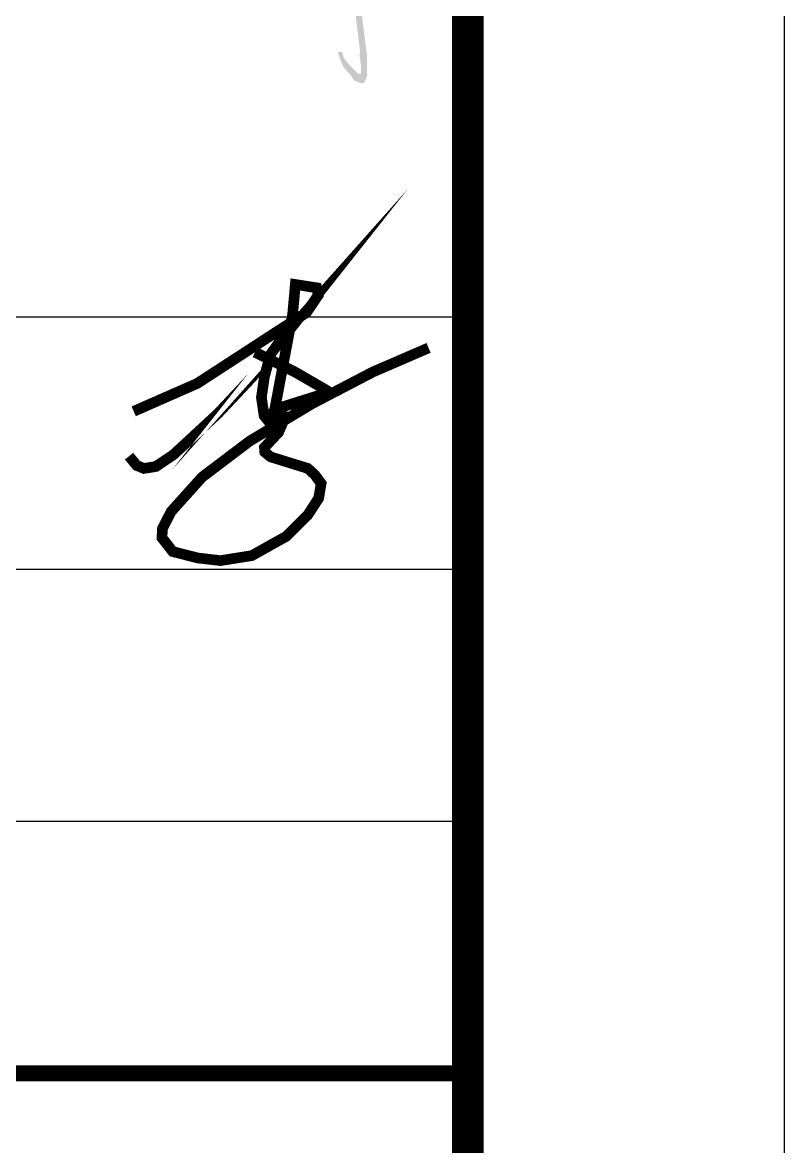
# Model space of a CAD drawing. Extents: x -17471 to 313636, y -71590 to 757901.
# Drawn here: x 311230 to 313636, y 451399 to 454950 of the extents above; entities that cross this region are included whole.
import ezdxf

# ---------------------------------------------------------------- set-up
doc = ezdxf.new("R2010")
doc.units = 0
doc.header["$LTSCALE"] = 1000
doc.header["$MEASUREMENT"] = 0
for name, color, linetype in [('1505', 2, 'Continuous'), ('PUB_TITLE', 4, 'Continuous'), ('图框', 7, 'Continuous')]:
    doc.layers.add(name, color=color, linetype=linetype)

# ---------------------------------------------------------------- blocks, each defined once
blk = doc.blocks.new('新块HGJHJFKJFJKFHK')
for points in [[(353176.6216830318, 136860.5037889128), (353168.4671395887, 136876.121503787), (353173.2246149438, 136895.1343422757), (353183.4173992416, 136921.6167452108), (353196.3309980691, 136955.5679813566), (353214.0004922226, 136981.3710670754), (353240.5734648299, 137043.0551178254), (353244.9122317932, 137066.6535303375), (353245.3941414519, 137086.8802187509), (353244.4303221339, 137108.5518273154), (353236.2362778992, 137130.22343588), (353217.4370611031, 137146.59797887), (353214.0636934894, 137157.6747250498), (353211.6525651631, 137179.8274861762), (353210.2068361859, 137195.7201453698), (353212.1360548534, 137209.2048480563), (353216.9551514438, 137234.2481807199), (353209.7249265262, 137236.1742534317), (353197.1936953608, 137233.7662969247), (353182.2513358677, 137204.3889350429), (353167.7908860347, 137188.4962758484), (353156.7038038136, 137165.3797471324), (353148.5097595793, 137131.186472237), (353140.3157153437, 137107.5887909596), (353140.3157153437, 137095.5490084236), (353147.0640306021, 137088.3251389019), (353148.5097595793, 137098.438117491), (353159.1149321417, 137125.4075228506), (353165.8616673672, 137142.7451022124), (353175.984930269, 137162.4906380646), (353181.8989888062, 137165.3899844208), (353188.6030631778, 137159.7221827543), (353202.5263022436, 137136.0199348881), (353211.2938979743, 137123.1385009884), (353225.7322273641, 137111.2881082903), (353229.3425997277, 137086.0400298567), (353222.638525357, 137070.5824554245), (353217.4813019894, 137023.6942115269), (353186.2330156742, 136971.536688981), (353166.8476071288, 136932.7995204531), (353144.9025472789, 136891.8701097075), (353148.5492603709, 136855.7441809854), (353153.877127158, 136846.8713767772), (353165.1253726091, 136833.2667515668), (353213.0777537283, 136824.3946785935), (353242.0871351687, 136823.2115405343), (353255.7022680603, 136813.1555982669), (353261.6226467229, 136796.5938591439), (353259.2541792509, 136757.5546906026), (353250.9669131483, 136733.8948543597), (353243.2705788887, 136717.9239530315), (353231.4298215625, 136701.9537829388), (353210.1183544127, 136660.5483382788), (353204.7889075927, 136628.6072668576), (353181.7014848473, 136610.270820646), (353184.6608841638, 136594.8922195822), (353191.7647065464, 136584.8362773148), (353198.8701089616, 136584.8362773148), (353207.1573750647, 136599.6240405842), (353224.9185110549, 136637.4800710661), (353241.7268879483, 136664.2352246182), (353264.326080909, 136699.046392999), (353277.9791345596, 136722.0971105743), (353285.04187612, 136759.2606616112), (353285.04187612, 136794.0718299932), (353267.6899683322, 136825.1946495679), (353253.4191222987, 136834.0221172128), (353223.5154429334, 136842.170267641), (353207.8841896327, 136843.5281708398), (353186.8160473593, 136854.3928589007)], [(353884.5833128481, 136782.4203331858), (353882.0758025893, 136832.1267563663), (353877.9930007574, 136869.218646384), (353882.0758025893, 136898.3364198782), (353879.8827186325, 136901.2189478319), (353857.4078857377, 136893.4555920212), (353859.6527831606, 136870.3301234234), (353857.6095686769, 136840.0671828007), (353860.7817157879, 136808.9605036775), (353861.8457616833, 136798.5262668364), (353867.8555175695, 136787.4366045614), (353873.6298455982, 136765.2918040339), (353881.1862447597, 136761.4455914753), (353884.8677185485, 136767.9426135122)]]:
    blk.add_hatch(color=256).paths.add_polyline_path(points)
h = blk.add_hatch(color=256)
h.paths.add_polyline_path([(352610.3483961909, 136816.686734337), (352656.5539673246, 136833.2234874052), (352737.6761991517, 136862.555543668), (352779.0139157455, 136880.7770875456), (352829.4712671288, 136894.1377822555), (352858.044965859, 136909.3236670125), (352892.692636379, 136920.8629662491), (352913.9688918609, 136928.7594745412), (352951.8097361173, 136942.3250762398), (352970.1270996216, 136949.5613286715), (352980.3574035396, 136951.6900846307), (352982.0581156421, 136940.6213125578), (352977.3724802597, 136929.5525404852), (352986.743751023, 136926.9987922491), (352992.2884195587, 136929.1275482083), (353008.0547149102, 136940.1963202808), (353017.000807649, 136952.1150769073), (353026.3720784141, 136969.1451245811), (353018.2763417247, 136984.0464162949), (352999.5338001959, 136981.0676757813), (352957.3457275503, 136966.166384067), (352878.9394288217, 136939.771328004), (352783.3437899216, 136904.3527752002), (352723.3416257226, 136881.3348899089), (352634.9393048775, 136848.6787869058), (352584.0394212306, 136829.9449755516), (352576.9068429261, 136831.5121345735), (352551.8213394266, 136817.8896142639), (352534.9096665382, 136814.0760674927), (352531.1958666425, 136810.7064858674), (352510.9695405755, 136810.7709936238), (352509.2861826788, 136819.8969438585), (352505.4422262455, 136826.1428125018), (352494.8735153284, 136822.5379672941), (352489.3375238939, 136817.2559204226), (352472.0353813916, 136803.5688923568), (352469.154583341, 136795.4029693197), (352471.7924225186, 136784.3569646903), (352481.4066521549, 136777.8720378912), (352504.7220267337, 136777.8720378912), (352567.5876347786, 136798.7687563709)])
h.paths.add_polyline_path([(352954.4736066051, 137111.8628436172), (352962.8817189853, 137115.9344214146), (352974.587130337, 137119.2508790052), (352982.8997945893, 137125.0831390923), (352989.6332261753, 137129.3482401589), (352992.1062004049, 137135.4119692548), (352996.6009395304, 137141.0203494824), (352997.945890428, 137153.3678929602), (352990.5356448423, 137163.4690486878), (352983.3423268199, 137159.8755872027), (352976.383290567, 137151.7969393641), (352968.9643678791, 137146.856404144), (352964.7820044453, 137155.587718693), (352968.3309393916, 137160.6876260171), (352972.3310836726, 137168.4513242209), (352977.2076153103, 137177.3268325782), (352979.8714857954, 137184.8666509223), (352979.8714857954, 137192.41026384), (352977.6588246427, 137197.7340510251), (352965.8839964694, 137199.0659464645), (352958.1179896793, 137198.1780161712), (352955.4541191938, 137193.9622445657), (352952.7902487065, 137186.6425115074), (352949.900773556, 137179.5428637372), (352948.7901044278, 137168.6752040806), (352947.2369030686, 137159.7996957231), (352943.6879681228, 137146.0481599028), (352941.9091620985, 137136.2847212519), (352935.9132842286, 137128.3009377619), (352928.1472774381, 137125.4170615958), (352915.044852573, 137116.5415532385), (352886.0025903075, 137104.2015989089), (352860.5960340113, 137094.9959626222), (352844.812384455, 137087.8090396518), (352829.1762456424, 137081.4910741042), (352802.8759477851, 137075.7119380512), (352773.6514663636, 137073.6249224049), (352761.9634092157, 137069.0372825571), (352763.6294129081, 137056.9401809567), (352781.9988390259, 137054.8531653105), (352818.6856286488, 137060.6930145457), (352848.0749750179, 137070.7031005), (352877.4556442848, 137079.3774964405), (352895.4866634035, 137089.3837878207), (352913.2660465483, 137096.0622378885), (352922.1600766717, 137099.8036877558), (352926.012710209, 137095.9028657848), (352925.0929373377, 137086.7086132196), (352926.9324830798, 137075.2186434435), (352931.9912338713, 137066.7150033292), (352938.1346224849, 137065.489355958), (352946.1349110445, 137069.0942011656), (352949.2326366585, 137076.0534497021), (352949.2326366585, 137090.2261832257), (352949.6317833751, 137102.9493895209)])
h.paths.add_polyline_path([(352903.6778482203, 136835.5154100399), (352902.7754295538, 136848.6066900034), (352902.5151164765, 136866.0237842143), (352910.0555186016, 136876.9407733307), (352923.3314855178, 136890.1990145446), (352921.2489809026, 136899.5564337879), (352905.1182472459, 136901.8976858855), (352893.924784943, 136892.5402666429), (352887.1653220491, 136873.5636025578), (352882.4796866667, 136857.186221596), (352883.7205123324, 136831.9181539813), (352882.0805399497, 136818.5195135326), (352880.1195147703, 136808.0578732832), (352887.3215098944, 136803.1552838018), (352896.8055829932, 136803.1552838018), (352908.5804111664, 136812.3077960539), (352917.4137015715, 136821.7866416619), (352932.7895273087, 136825.7102310763), (352954.3781584757, 136826.3628977881), (352962.2309362916, 136824.074769725), (352971.3939565956, 136818.8458468876), (352975.3160069524, 136807.0788732172), (352972.3744691843, 136794.3328994791), (352975.3160069524, 136782.2395924526), (352981.8585422826, 136781.2567978118), (352990.0410499959, 136786.4857206495), (352993.642047558, 136807.7315399275), (352988.7308075102, 136830.939153914), (352974.0057644667, 136839.7653328105), (352948.4950829404, 136839.4389994553), (352917.4137015715, 136838.1298714591)], flags=17)
h.paths.add_polyline_path([(352893.2566480469, 136727.1385848181), (352902.9055860932, 136729.9313912106), (352925.7784284395, 136732.7241976032), (352926.2903774902, 136744.4038960737), (352916.6327623418, 136747.4509389173), (352898.5930661196, 136747.7051753687), (352890.7142569949, 136744.4038960737), (352877.499029797, 136737.8013374837), (352866.0626086243, 136734.5000581889), (352862.7566325492, 136724.8542513292), (352866.5658805729, 136712.1576070526), (352872.6658836729, 136705.5550484628), (352882.0718628461, 136706.3177578173), (352884.6142538972, 136713.9334676393)], flags=17)
h.paths.add_polyline_path([(352848.0142353, 136662.8660920631), (352853.9406963484, 136680.1731436305), (352853.9406963484, 136703.4035250602), (352851.2074090415, 136719.3445300231), (352838.9032776123, 136722.9873209697), (352832.0657207947, 136715.7017390771), (352829.3237563861, 136697.0286409043), (352824.3170682103, 136675.1643060803), (352824.3170682103, 136653.3037658291), (352831.9008558472, 136632.4222256452), (352836.9248982286, 136625.5198957172), (352854.5047080149, 136626.7758996786), (352867.0604754193, 136632.4222256452), (352877.09988308, 136646.219296354), (352887.1479678433, 136653.1216262822), (352894.6796928663, 136658.7641576746), (352903.4695977592, 136666.2925922967), (352914.1424339064, 136656.2559443255), (352912.2595026521, 136633.0483303393), (352905.985957501, 136617.3653564014), (352904.7277776292, 136589.7674204108), (352899.0789838634, 136564.6776977688), (352894.6796928663, 136548.3686191366), (352899.7037352477, 136535.193858548), (352912.884254036, 136533.9416491605), (352927.3316297983, 136546.4865104818), (352951.1849847338, 136575.3404504339), (352976.2965195426, 136631.7923263811), (353009.2174466532, 136703.9233816856), (353055.518465912, 136810.6723347026), (353084.0140707162, 136893.2270845188), (353088.9947275859, 136938.7771496411), (353066.9201786746, 136874.7247421724), (353030.6759212837, 136798.1122950854), (353005.269364988, 136748.6082839578), (352971.7063322882, 136667.2450303455), (352953.7967926045, 136637.8826174905), (352932.104036205, 136592.5184864887), (352918.8454234945, 136570.8400857862), (352920.0515407505, 136590.5111568946), (352924.8673326708, 136620.6211008088), (352930.8979189489, 136641.4950518449), (352928.8848311557, 136657.5536886001), (352920.849834186, 136675.2174301146), (352910.4720195243, 136681.998333678), (352898.6190974275, 136680.1731436307), (352880.8397142836, 136668.3340730554), (352872.631175261, 136656.4912079064), (352860.778253166, 136641.9162495489), (352849.3852175036, 136645.1036916267)])
h = blk.add_hatch(color=256)
h.paths.add_polyline_path([(353600.6468818537, 137020.8972380561), (353575.9336065208, 137034.9259795047), (353554.3108731322, 137033.8035339419), (353546.448635547, 137026.2279404363), (353554.3108731317, 137015.0049472771), (353566.9479664196, 137008.5517993342), (353589.1331910822, 137000.134554465), (353605.9810687671, 137007.4293537714)])
h.paths.add_polyline_path([(353605.5386599009, 136944.8912206643), (353582.5871198787, 136948.4194290295), (353558.9293056992, 136948.0662425755), (353547.2765721418, 136938.893632061), (353547.9828462983, 136929.7210215452), (353561.0481281676, 136927.9572829801), (353580.1159503474, 136931.8379465648), (353593.1796521861, 136930.7791184374), (353608.0098294313, 136923.3709777225), (353620.7211842071, 136920.195955811), (353626.0174503615, 136917.3733891187), (353630.9613694525, 136927.2516413067), (353627.7839257666, 136937.8355351683)])
h.paths.add_polyline_path([(353651.3548382041, 136866.4121668601), (353670.4463608577, 136903.2305750257), (353685.5419834233, 136918.7568855392), (353687.3179390193, 136928.5159464394), (353677.106194343, 136928.5159464394), (353658.4586605858, 136913.4334955098), (353635.3728178721, 136896.5770687229), (353620.2771953074, 136872.1786852359), (353596.3017947632, 136851.3297159289), (353574.1023498164, 136836.6911245779), (353568.7744830288, 136815.3982956881), (353582.5381388962, 136806.5262227146), (353591.4179168758, 136810.9618935835), (353604.7375838445, 136826.0443445143), (353634.4848400727, 136850.8858563501)])
h.paths.add_polyline_path([(353811.789673829, 137194.1436029371), (353822.3553455989, 137200.7905281278), (353842.312725611, 137200.7905281273), (353845.8346162001, 137193.3611816008), (353845.8346162005, 137177.3310502485), (353842.3127256096, 137155.4364150387), (353844.2688048161, 137150.3536012875), (353850.5304703205, 137160.5192287884), (353867.3578075939, 137181.632173895), (353867.3578075939, 137194.1436029408), (353865.4001483559, 137207.8279327512), (353850.9223181745, 137213.6924366042), (353827.8333153953, 137214.4748579412), (353818.0513393334, 137214.0836472729), (353796.919995795, 137209.3920441904), (353787.9185553775, 137205.0909205413), (353763.2653212473, 137199.6168961221), (353753.8736130078, 137198.83520602), (353735.8738922356, 137202.3539083317), (353731.9601537916, 137198.0535159173), (353730.7861902621, 137174.2035586027), (353738.612087117, 137171.4665463931), (353755.8312722449, 137173.0306578319), (353775.0049565476, 137176.9405708126), (353791.8322938271, 137185.5420868756)])
h.paths.add_polyline_path([(353803.4945075708, 136934.888658529), (353817.6373710367, 136945.2005330246), (353824.1360412915, 136949.0197728773), (353846.6878333008, 136971.9337495285), (353853.9496588525, 136983.7731737044), (353879.560392173, 137008.978840513), (353881.0898628277, 137023.1092236115), (353876.1206632298, 137038.0037471751), (353849.7451945809, 137037.6220425604), (353840.5237247567, 137037.4885898571), (353835.6023311121, 137033.039393477), (353825.4190270067, 137029.2801148862), (353810.7215724224, 137021.5516932862), (353799.1193998782, 137018.0739401289), (353777.4603257594, 137012.6642643801), (353761.990235691, 137012.6642643799), (353756.9625749197, 137016.9142015862), (353755.8028316749, 137028.5071996016), (353751.5478063906, 137032.3710447837), (353743.4264436122, 137031.5981295003), (353737.6245673248, 137017.3010248459), (353744.2006591307, 137002.6170969316), (353755.0286161578, 136997.5935132069), (353766.6323687346, 136995.2747673568), (353779.3942845231, 136994.5018520736), (353799.1193998777, 136998.3664284901), (353813.8152744295, 137004.1629274985), (353838.5680505564, 137009.9586952709), (353849.7831153409, 137014.5961869714), (353853.2639251077, 137009.1857799877), (353842.4359680819, 136996.8205979242), (353823.4850682439, 136982.909585293), (353811.1086801821, 136965.9069115295), (353793.7046313495, 136945.8133078663), (353766.2452609749, 136922.6280430694), (353753.8688729121, 136901.3754320996), (353751.9349141503, 136887.463688234), (353760.8304924448, 136872.3936682957), (353794.0917391074, 136873.5526756033), (353811.1086801807, 136884.7588503597), (353823.0979604912, 136889.3963420609), (353832.3790665083, 136892.8740952177), (353831.3773264294, 136882.8664144533), (353815.7271127468, 136863.0901667323), (353798.9076756337, 136836.7386548455), (353804.6416105605, 136832.5377103774), (353813.8152744304, 136840.9395993141), (353818.7844740287, 136853.1607281031), (353829.869976222, 136867.2911111986), (353840.5715307086, 136881.803930153), (353848.5996716199, 136891.7333687824), (353856.2438648343, 136897.4618629449), (353857.9637293066, 136891.542516475), (353874.3438302921, 136899.140515789), (353878.7956568454, 136907.009596961), (353886.4398500589, 136914.2656408177), (353886.0590624274, 136924.9592199131), (353870.0043606395, 136927.632614687), (353858.5364907878, 136924.9592199133), (353843.2481043572, 136922.6675297542), (353817.6373710376, 136908.537146656), (353794.7032113583, 136898.9894126373), (353778.650089608, 136892.4975092468), (353767.9469550829, 136891.733368782), (353771.3866840261, 136905.1003426522), (353779.7956125666, 136912.3563865068), (353787.8237534766, 136923.4316702193)])
h = blk.add_hatch(color=256)
h.paths.add_polyline_path([(353869.6219929759, 136893.6426230924), (353873.8264572471, 136898.2260034104), (353874.3438302926, 136899.140515789), (353857.9637293057, 136891.542516475), (353859.6835937779, 136885.623170005)])
h.paths.add_polyline_path([(353900.3093680483, 136736.5638617243), (353912.3476293273, 136741.2700895042), (353924.1251854012, 136745.1924334791), (353947.4180122577, 136752.2532376185), (353959.1955683157, 136754.083518559), (353963.6449374962, 136762.4510394552), (353962.5973764989, 136768.4654464618), (353955.5314748758, 136771.6031753937), (353944.5391945555, 136771.6031753937), (353935.6404562001, 136769.2500615033), (353928.5745545742, 136767.6808314213), (353918.6298352485, 136765.8505504791), (353913.3951903367, 136763.2356545007), (353905.8047181917, 136759.5750926157), (353895.3370083878, 136751.7296734342), (353887.2235457669, 136748.5919445023), (353886.4382700277, 136753.8217364639), (353884.8677185485, 136767.9426135131), (353874.9103589705, 136791.2836313407), (353873.0174810309, 136788.397447212), (353873.783796391, 136759.4829570191), (353859.74205495, 136743.0564963518), (353827.2297432991, 136728.542214933), (353785.0318375179, 136717.4830183903), (353746.2942010923, 136690.5282377136), (353759.4369045137, 136691.2192546889), (353787.4872535472, 136688.1540745766), (353812.7029321352, 136700.2039378363), (353828.6138510411, 136707.8073182682), (353857.6674733688, 136716.1009844398), (353874.9609199842, 136718.8657835758), (353880.495770921, 136702.2777199968), (353882.5703525017, 136693.2923056142), (353884.6465141149, 136666.3375249376), (353880.4957709205, 136620.7208985212), (353889.2634981405, 136553.4789285128), (353895.8568388056, 136480.2894307604), (353902.9211603967, 136401.8718006938), (353913.1234248821, 136339.9223116745), (353928.4386718473, 136216.0840261219), (353929.6584562981, 136207.5541710894), (353928.681996726, 136190.2509597818), (353932.3413500721, 136164.6621258884), (353933.3162296116, 136151.9890939343), (353932.8295798576, 136136.6353548568), (353926.9755625236, 136136.3918536372), (353921.8530998542, 136138.5848270856), (353889.411889629, 136172.4607460374), (353881.1183033981, 136184.1583106423), (353878.4354096241, 136194.8811391339), (353875.5091909734, 136201.4615219488), (353864.5327109694, 136202.4362580628), (353864.2878060611, 136197.0748438173), (353871.3616078389, 136177.8221602879), (353879.6551940721, 136156.8635057412), (353903.5594931915, 136130.2992044966), (353906.2423869697, 136125.1812914665), (353911.3648496354, 136116.4079352085), (353923.8044389635, 136111.2900221831), (353935.0242438461, 136108.1215813853), (353940.3900313936, 136108.3658138401), (353943.5611549518, 136112.7524919711), (353946.4889536365, 136119.3321435543), (353951.3665113975, 136131.7616742857), (353950.5922958795, 136158.0210505793), (353950.2604892286, 136197.6949310034), (353942.0064037913, 136257.7315095539), (353935.6467763209, 136313.9137489476), (353928.824199575, 136363.8190680166), (353920.4184310981, 136407.747273065), (353919.7121569426, 136469.963662817), (353915.5124327652, 136513.0882407307), (353911.3490493177, 136548.6386875744), (353908.1289447783, 136582.4495266195), (353909.3692696379, 136589.8913041408), (353905.6451349952, 136616.3503075455), (353903.1629052423, 136641.9830155441), (353898.1984457388, 136699.8624511393), (353893.7664569076, 136726.1035465609), (353895.3370083864, 136732.3797356592)])
for points in [[(353175.984930269, 137162.4906380645), (353165.8616673667, 137142.7451022114), (353159.1149321408, 137125.4075228656), (353148.5097595793, 137098.438117491), (353147.0640306021, 137088.3251389017), (353140.3157153437, 137095.5490084232), (353140.3157153437, 137107.5887909592), (353148.5097595793, 137131.1864722358), (353156.7038038136, 137165.3797471321), (353167.7908860347, 137188.4962758481), (353182.2513358677, 137204.3889350425), (353197.1936953608, 137233.7662969244), (353209.7249265262, 137236.1742534316), (353216.9551514438, 137234.2481807197), (353212.1360548534, 137209.204848057), (353210.2068361859, 137195.7201453698), (353211.6525651631, 137179.8274861752), (353214.0636934894, 137157.67472505), (353217.4370611031, 137146.5979788698), (353236.2362778992, 137130.2234358799), (353244.4303221339, 137108.5518273151), (353245.3941414519, 137086.8802187502), (353244.9122317927, 137066.6535303368), (353240.5734648299, 137043.0551178253), (353214.0004922226, 136981.3710670749), (353196.3309980691, 136955.5679813568), (353183.4173992402, 136921.6167452106), (353173.2246149438, 136895.1343422758), (353168.4671395887, 136876.1215037869), (353176.6216830318, 136860.5037889127), (353186.8160473597, 136854.3928589002), (353207.8841896327, 136843.5281708395), (353223.5154429334, 136842.1702676407), (353253.4191222987, 136834.0221172126), (353267.6899683322, 136825.1946495677), (353285.04187612, 136794.0718299929), (353285.04187612, 136759.260661611), (353277.9791345592, 136722.0971105738), (353264.3260809085, 136699.0463929982), (353241.7268879483, 136664.2352246162), (353224.9185110549, 136637.4800710657), (353207.1573750647, 136599.6240405836), (353198.8701089616, 136584.8362773145), (353191.7647065464, 136584.8362773145), (353184.6608841638, 136594.892219582), (353181.7014848469, 136610.2708206458), (353204.7889075927, 136628.6072668574), (353210.1183544127, 136660.5483382788), (353231.429821562, 136701.9537829383), (353243.2705788887, 136717.9239530315), (353250.9669131483, 136733.8948543599), (353259.2541792509, 136757.5546906024), (353261.6226467229, 136796.5938591437), (353255.7022680603, 136813.1555982665), (353242.0871351687, 136823.211540534), (353213.0777537283, 136824.3946785933), (353165.1253726091, 136833.2667515667), (353153.877127158, 136846.8713767767), (353148.5492603709, 136855.7441809853), (353144.9025472789, 136891.8701097072), (353166.8476071283, 136932.7995204504), (353186.2330156742, 136971.5366889802), (353217.4813019894, 137023.6942115267), (353222.638525357, 137070.5824554244), (353229.3425997277, 137086.0400298566), (353225.7322273641, 137111.2881082898), (353211.2938979743, 137123.1385009881), (353202.5263022431, 137136.0199348876), (353188.6030631773, 137159.7221827542), (353181.8989888062, 137165.3899844205), (353175.984930269, 137162.4906380645)], [(352829.1762456424, 137081.4910741039), (352802.8759477851, 137075.7119380509), (352773.6514663636, 137073.6249224046), (352761.9634092157, 137069.037282557), (352763.6294129081, 137056.9401809566), (352781.9988390259, 137054.8531653102), (352818.6856286488, 137060.6930145456), (352848.0749750179, 137070.7031004996), (352877.4556442848, 137079.3774964403), (352895.4866634035, 137089.3837878205), (352913.2660465487, 137096.0622378883), (352922.1600766717, 137099.8036877556), (352922.1600766717, 137099.8036877556), (352926.012710209, 137095.9028657846), (352925.0929373377, 137086.7086132197), (352926.9324830798, 137075.2186434432), (352931.9912338713, 137066.7150033289), (352938.1346224849, 137065.4893559577), (352946.1349110445, 137069.0942011655), (352949.2326366585, 137076.0534497019), (352949.2326366585, 137090.2261832269), (352949.6317833751, 137102.9493895207), (352954.4736066051, 137111.862843617), (352962.8817189853, 137115.9344214144), (352974.587130337, 137119.2508790049), (352982.8997945893, 137125.0831390924), (352989.6332261753, 137129.3482401586), (352992.1062004049, 137135.4119692548), (352996.6009395304, 137141.0203494823), (352997.945890428, 137153.36789296), (352990.5356448423, 137163.4690486876), (352983.3423268199, 137159.8755872025), (352976.383290567, 137151.7969393641), (352968.9643678791, 137146.8564041437), (352968.9643678791, 137146.8564041437), (352968.9643678791, 137146.8564041437), (352964.7820044453, 137155.5877186928), (352968.3309393916, 137160.6876260169), (352972.3310836721, 137168.4513242209), (352977.2076153103, 137177.3268325782), (352979.8714857954, 137184.8666509221), (352979.8714857954, 137192.4102638399), (352977.6588246427, 137197.7340510249), (352965.8839964694, 137199.0659464643), (352958.1179896793, 137198.1780161711), (352955.4541191938, 137193.9622445655), (352952.7902487069, 137186.6425115087), (352949.900773556, 137179.5428637371), (352948.7901044278, 137168.6752040809), (352947.2369030691, 137159.7996957236), (352943.6879681228, 137146.0481599023), (352941.9091620985, 137136.2847212517), (352935.9132842286, 137128.3009377616), (352928.1472774381, 137125.4170615956), (352915.044852573, 137116.5415532383), (352886.0025903066, 137104.2015989083), (352860.5960340109, 137094.9959626218), (352844.812384455, 137087.8090396513), (352829.1762456424, 137081.4910741039)], [(353825.4190270067, 137029.2801148851), (353810.7215724224, 137021.5516932863), (353799.1193998777, 137018.0739401284), (353777.4603257608, 137012.6642643799), (353761.9902356905, 137012.6642643799), (353756.9625749202, 137016.914201586), (353755.8028316749, 137028.5071996015), (353751.5478063906, 137032.3710447835), (353743.4264436122, 137031.5981295002), (353737.6245673248, 137017.3010248452), (353744.2006591307, 137002.6170969312), (353755.0286161574, 136997.5935132067), (353766.6323687341, 136995.2747673567), (353779.3942845231, 136994.5018520732), (353799.1193998777, 136998.36642849), (353813.81527443, 137004.1629274978), (353838.568050555, 137009.9586952708), (353849.7831153409, 137014.5961869709), (353853.2639251072, 137009.1857799874), (353842.4359680805, 136996.8205979235), (353823.4850682435, 136982.9095852926), (353811.1086801812, 136965.9069115284), (353793.7046313481, 136945.8133078658), (353766.2452609749, 136922.6280430696), (353753.8688729121, 136901.3754320993), (353751.9349141498, 136887.4636882338), (353760.8304924453, 136872.3936682953), (353794.0917391074, 136873.552675603), (353811.1086801812, 136884.7588503592), (353823.0979604847, 136889.3963420596), (353832.3790665083, 136892.8740952172), (353831.3773264294, 136882.8664144527), (353815.7271127496, 136863.0901667341), (353798.9076756337, 136836.7386548453), (353804.6416105605, 136832.5377103771), (353813.81527443, 136840.9395993134), (353818.7844740287, 136853.1607281034), (353829.8699762179, 136867.2911112023), (353840.5715307114, 136881.8039301512), (353848.5996716204, 136891.733368782), (353856.2438648348, 136897.4618629445), (353859.6835937775, 136885.6231700046), (353869.621992975, 136893.6426230912), (353879.8827186325, 136901.2189478319), (353878.7956568445, 136907.0095969605), (353886.4398500589, 136914.2656408175), (353886.0590624269, 136924.9592199129), (353870.004360639, 136927.6326146867), (353858.5364907859, 136924.9592199129), (353843.2481043581, 136922.6675297539), (353817.6373710372, 136908.5371466548), (353794.7032113634, 136898.9894126389), (353778.6500896071, 136892.4975092466), (353767.9469550825, 136891.733368782), (353771.3866840252, 136905.1003426512), (353779.7956125676, 136912.3563865082), (353787.8237534766, 136923.4316702186), (353803.4945075689, 136934.8886585438), (353817.6373710372, 136945.2005330242), (353824.1360412915, 136949.0197728776), (353846.6878333008, 136971.933749528), (353853.9496588516, 136983.7731737029), (353879.5603921725, 137008.9788405121), (353881.0898628277, 137023.1092236113), (353876.1206632298, 137038.0037471749), (353849.7451945809, 137037.6220425601), (353840.5237247576, 137037.4885898569), (353835.6023311121, 137033.039393477), (353825.4190270067, 137029.2801148851)], [(352576.9068429261, 136831.5121345733), (352551.8213394266, 136817.8896142638), (352534.9096665382, 136814.0760674924), (352531.1958666425, 136810.7064858673), (352510.9695405755, 136810.7709936235), (352509.2861826788, 136819.8969438582), (352505.4422262455, 136826.1428125015), (352494.8735153284, 136822.5379672939), (352489.3375238949, 136817.2559204226), (352472.0353813916, 136803.5688923567), (352469.154583341, 136795.4029693194), (352471.7924225186, 136784.35696469), (352481.4066521549, 136777.8720378909), (352504.7220267337, 136777.8720378909), (352567.5876347786, 136798.7687563706), (352610.3483961918, 136816.6867343368), (352656.5539673213, 136833.2234874028), (352737.6761991517, 136862.5555436675), (352779.0139157455, 136880.7770875456), (352829.4712671293, 136894.1377822553), (352858.044965859, 136909.3236670123), (352892.692636379, 136920.8629662486), (352913.9688918567, 136928.7594745391), (352951.8097361182, 136942.3250762393), (352970.1270996216, 136949.5613286713), (352980.3574035396, 136951.6900846305), (352982.0581156421, 136940.6213125576), (352977.3724802597, 136929.5525404848), (352986.743751023, 136926.9987922489), (352992.2884195587, 136929.1275482081), (353008.0547149102, 136940.1963202809), (353017.000807649, 136952.1150769072), (353026.3720784141, 136969.1451245809), (353018.2763417247, 136984.0464162946), (352999.5338001964, 136981.0676757811), (352957.3457275517, 136966.1663840674), (352878.9394288221, 136939.7713280034), (352783.3437899235, 136904.3527751999), (352723.3416257231, 136881.3348899088), (352634.9393048463, 136848.6787869066), (352584.0394212306, 136829.9449755512), (352576.9068429261, 136831.5121345733)], [(352824.3170682103, 136653.303765829), (352824.3170682103, 136675.1643060799), (352829.3237563861, 136697.0286409039), (352832.0657207947, 136715.7017390769), (352838.9032776123, 136722.9873209696), (352851.2074090415, 136719.3445300228), (352853.9406963484, 136703.4035250599), (352853.9406963484, 136680.1731436304), (352848.0142353, 136662.8660920629), (352849.3852175036, 136645.1036916266), (352860.778253166, 136641.9162495486), (352872.631175261, 136656.4912079069), (352880.8397142836, 136668.3340730552), (352898.6190974275, 136680.1731436304), (352910.4720195243, 136681.9983336776), (352920.849834186, 136675.2174301145), (352928.8848311557, 136657.5536885996), (352930.8979189489, 136641.4950518449), (352924.8673326708, 136620.6211008086), (352920.0515407505, 136590.5111568946), (352918.8454234945, 136570.8400857861), (352932.104036205, 136592.518486489), (352953.7967926054, 136637.8826174902), (352971.7063322882, 136667.2450303453), (353005.269364988, 136748.6082839574), (353030.6759212837, 136798.1122950852), (353066.9201786746, 136874.7247421719), (353088.9947275859, 136938.7771496408), (353084.0140707162, 136893.2270845186), (353055.518465912, 136810.6723347021), (353009.2174466527, 136703.9233816849), (352976.2965195412, 136631.7923263776), (352951.1849847338, 136575.340450434), (352927.3316297983, 136546.4865104816), (352912.884254036, 136533.9416491602), (352899.7037352477, 136535.1938585478), (352894.6796928663, 136548.3686191364), (352899.0789838638, 136564.6776977684), (352904.7277776292, 136589.7674204103), (352905.985957501, 136617.3653564013), (352912.2595026521, 136633.048330339), (352912.2595026521, 136633.048330339), (352914.1424339064, 136656.2559443251), (352903.4695977592, 136666.2925922965), (352894.6796928663, 136658.7641576743), (352887.1479678433, 136653.1216262818), (352877.09988308, 136646.2192963538), (352867.0604754193, 136632.4222256448), (352854.5047080149, 136626.7758996784), (352836.9248982286, 136625.5198957169), (352831.9008558472, 136632.4222256448), (352824.3170682103, 136653.303765829)], [(352902.7754295538, 136848.6066900025), (352902.5151164765, 136866.023784214), (352910.0555186016, 136876.9407733309), (352923.3314855178, 136890.1990145444), (352921.2489809026, 136899.5564337878), (352905.1182472459, 136901.8976858853), (352893.924784943, 136892.5402666428), (352887.1653220491, 136873.5636025571), (352882.4796866667, 136857.1862215957), (352883.7205123324, 136831.9181539806), (352882.0805399497, 136818.5195135319), (352880.1195147703, 136808.0578732829), (352887.3215098944, 136803.1552838016), (352896.8055829932, 136803.1552838016), (352908.5804111664, 136812.3077960536), (352917.4137015715, 136821.7866416618), (352932.7895273087, 136825.7102310762), (352954.3781584757, 136826.3628977877), (352962.2309362916, 136824.0747697247), (352971.3939565956, 136818.8458468872), (352975.3160069524, 136807.078873217), (352972.3744691843, 136794.332899479), (352975.3160069524, 136782.2395924524), (352981.8585422826, 136781.2567978117), (352990.0410499959, 136786.4857206492), (352993.642047558, 136807.7315399277), (352988.7308075102, 136830.9391539138), (352974.0057644667, 136839.7653328103), (352948.4950829409, 136839.438999455), (352917.4137015715, 136838.1298714589), (352903.6778482203, 136835.5154100397), (352902.7754295538, 136848.6066900025)], [(353884.5833128481, 136782.4203331858), (353882.0758025893, 136832.1267563663), (353877.9930007574, 136869.218646384), (353882.0758025893, 136898.3364198782), (353879.8827186325, 136901.2189478319), (353857.4078857377, 136893.4555920212), (353859.6527831606, 136870.3301234234), (353857.6095686769, 136840.0671828007), (353860.7817157879, 136808.9605036775), (353861.8457616833, 136798.5262668364), (353867.8555175695, 136787.4366045614), (353873.6298455982, 136765.2918040339), (353881.1862447597, 136761.4455914753), (353884.8677185485, 136767.9426135122), (353884.5833128481, 136782.4203331858)]]:
    blk.add_lwpolyline(points, close=True)
for points in [[(353589.1331910822, 137000.1345544647), (353566.9479664196, 137008.551799334), (353554.3108731317, 137015.0049472769), (353546.448635547, 137026.2279404359), (353554.3108731317, 137033.8035339416), (353575.9336065208, 137034.9259795045), (353600.6468818537, 137020.8972380557), (353605.9810687681, 137007.429353771), (353589.1331910822, 137000.1345544647)], [(353561.0481281681, 136927.9572829797), (353580.1159503479, 136931.8379465643), (353593.1796521861, 136930.7791184372), (353608.0098294304, 136923.3709777222), (353620.7211842067, 136920.1959558108), (353626.017450361, 136917.3733891186), (353630.9613694525, 136927.2516413067), (353627.7839257666, 136937.8355351681), (353605.5386599004, 136944.8912206639), (353582.5871198783, 136948.4194290293), (353558.9293056997, 136948.0662425754), (353547.2765721418, 136938.8936320603), (353547.9828462978, 136929.721021545), (353561.0481281681, 136927.9572829797)], [(353568.7744830288, 136815.3982956876), (353574.1023498159, 136836.6911245772), (353596.3017947641, 136851.3297159277), (353620.2771953074, 136872.1786852364), (353635.3728178721, 136896.5770687223), (353658.4586605867, 136913.4334955076), (353677.106194343, 136928.5159464391), (353687.3179390188, 136928.5159464391), (353685.5419834233, 136918.7568855387), (353670.4463608586, 136903.2305750264), (353651.3548382032, 136866.4121668594), (353634.4848400746, 136850.8858563468), (353604.7375838445, 136826.044344515), (353591.4179168758, 136810.9618935834), (353582.5381388962, 136806.5262227141), (353568.7744830288, 136815.3982956876)], [(352893.2566480469, 136727.138584818), (352884.6142538972, 136713.933467639), (352882.0718628461, 136706.3177578171), (352872.6658836729, 136705.5550484625), (352866.5658805729, 136712.1576070524), (352862.7566325492, 136724.8542513289), (352866.0626086243, 136734.5000581886), (352877.499029797, 136737.8013374836), (352890.7142569954, 136744.4038960735), (352898.5930661196, 136747.7051753685), (352916.6327623418, 136747.4509389171), (352926.2903774902, 136744.4038960735), (352925.7784284395, 136732.7241976028), (352902.9055860932, 136729.9313912104), (352893.2566480469, 136727.138584818), (352893.2566480469, 136727.138584818)]]:
    blk.add_lwpolyline(points)
blk = doc.blocks.new('A$C12B23ACB')
at = {"xscale": 1.574999995529652, "yscale": 1.574999995529652, "zscale": 1.574999995529652}
blk.add_blockref('新块HGJHJFKJFJKFHK', (-551926.4913131073, -223417.6778963227), dxfattribs=at)
blk = doc.blocks.new('新块GJKGKGKL')
at = {"const_width": 32}
for points in [[(352989.1746615756, 132845.9813630545), (353180.0901544697, 132929.8885355106), (353414.9869136813, 133082.7195883848), (353507.945963484, 133142.6535754743), (353543.9299987468, 133195.5950593352), (353538.9326054584, 133217.5708546012), (353493.9516852591, 133224.5629483606), (353474.9600137458, 133227.5598524495), (353466.963658812, 133138.6579763349), (353403.9915971018, 132804.027572092), (353381.0021861822, 132832.9954611174), (353373.0049551269, 132887.9347445479), (353382.0009639426, 132949.8665312069), (353399.9938576955, 133016.7926120557), (353434.9782390764, 133065.7384967773), (353458.9673038784, 133092.7085862331), (353346.01692868, 132949.8665312069), (353243.0622161797, 132839.9879643456), (353108.1220839436, 132715.1256959772), (353056.1453388131, 132680.1644082429), (353020.160427429, 132674.171009534), (352998.1706703913, 132683.1613123319), (352975.1803833505, 132711.130096838)], [(353389.9771680972, 132835.9579698048), (353424.4691695645, 132843.8365640905), (353445.1648961178, 132830.0485122543), (353424.4691695645, 132782.7761276023), (353382.0929566314, 132737.4732891546), (353383.07859258, 132723.6852373184), (353400.8174112877, 132708.9128218493), (353512.1785032765, 132674.4428969934), (353532.8742298295, 132655.7309796469), (353552.5843204341, 132629.1400585457), (353545.0190169548, 132584.6668044243), (353512.1119180922, 132533.8881361663), (353448.717566136, 132470.5354918506), (353344.1893406014, 132412.0190866654), (353250.3068594299, 132397.0276052462), (353182.5573107635, 132404.7649327043), (353106.5801112596, 132424.1094797567), (353074.1575072238, 132465.6996621893), (353075.6092394604, 132493.748702632), (353101.7412958441, 132544.5273708901), (353194.655663484, 132648.0194487399), (353337.9618736499, 132756.610235391), (353526.6931972823, 132869.7739725632), (353708.7879055294, 132964.770795715), (353875.4293554721, 133036.809025438)], [(353354.0132836138, 133023.7847058148), (353472.961582103, 132964.8498232447), (353567.9190635488, 132909.9105398142), (353586.9107350621, 132895.9259428266)], [(353415.7272357938, 132852.8538918465), (353546.1912666424, 132894.0255968944), (353584.3384442672, 132899.3630261607)]]:
    blk.add_lwpolyline(points, dxfattribs=at)
blk = doc.blocks.new('结构图签1')
at = {"layer": '图框', "color": 0}
for p, q in [((333761.3879807816, 41879.75212365226), (339770.6238103189, 41879.75212365226)), ((333761.3879807816, 41082.95212365268), (339770.6238103189, 41082.95212365268)), ((333761.3879807816, 40286.1521236524), (339770.6238103189, 40286.1521236524)), ((333761.3879807816, 39489.35212365235), (339770.6238103189, 39489.35212365235))]:
    blk.add_line(p, q, dxfattribs=at)
at = {"layer": '图框', "color": 4, "const_width": 98.59051702045936}
blk.add_lwpolyline([(333761.3879807816, 58400.00136338104), (339770.6238103189, 58400.00136338104), (339770.6238103189, 1000.001363381103), (333761.3879807816, 1000.001363381103)], close=True, dxfattribs=at)
at = {"layer": '图框', "color": 0, "const_width": 50}
blk.add_lwpolyline([(333761.3879807816, 49648.552123653), (339770.6238103189, 49648.552123653), (339770.6238103189, 39489.35212365235), (333761.3879807816, 39489.35212365235)], close=True, dxfattribs=at)
at = {"layer": '图框', "color": 0, "const_width": 40.338}
blk.add_lwpolyline([(333761.3879807816, 39489.35212365235), (339770.6238103189, 39489.35212365235)], dxfattribs=at)
at = {"xscale": 1.050524997018278, "yscale": 1.050524997018278, "zscale": 1.050524997018278}
blk.add_blockref('新块GJKGKGKL', (-32108.00752336124, -97976.8593247332), dxfattribs=at)
at = {"layer": '1505', "xscale": 0.667, "yscale": 0.667, "zscale": 0.667}
blk.add_blockref('A$C12B23ACB', (335753.3879807825, 48652.552123653), dxfattribs=at)

msp = doc.modelspace()

# ---------------------------------------------------------------- linework, layer by layer
at = {"layer": 'PUB_TITLE'}
msp.add_lwpolyline([(187535.8819276445, 412140.4610543472), (313635.8819276445, 412140.4610543472), (313635.8819276445, 471540.4610543472), (187535.8819276445, 471540.4610543472)], close=True, dxfattribs=at)
at = {"layer": 'PUB_TITLE', "const_width": 100}
msp.add_lwpolyline([(190035.8819276445, 413140.4610543472), (312635.8819276445, 413140.4610543472), (312635.8819276445, 470540.4610543472), (190035.8819276445, 470540.4610543472)], close=True, dxfattribs=at)

# ---------------------------------------------------------------- block references
msp.add_blockref('结构图签1', (-27134.7418826744, 412140.4596909661))

doc.saveas('drawing.dxf')
